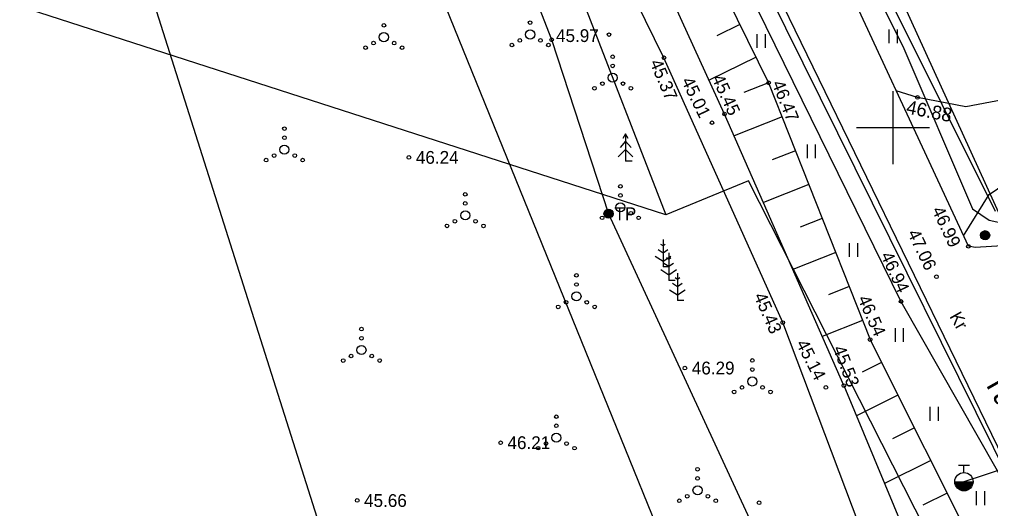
# Model space of a CAD drawing. Extents: x 643977 to 645002, y 6457448 to 6458452.
# Drawn here: x 644052.1 to 644105.4, y 6457679.1 to 6457705.9 of the extents above; entities that cross this region are included whole.
import ezdxf

# ---------------------------------------------------------------- set-up
doc = ezdxf.new("R2010")
doc.units = 0
for name, color, linetype in [('HALJASTUS', 7, 'Continuous'), ('KORGUS', 7, 'Continuous'), ('KPKAABEL', 7, 'Continuous'), ('KPOHULIIN', 7, 'Continuous'), ('KTRASS', 7, 'Continuous'), ('MOOTPIIR', 7, 'Continuous'), ('MPKAABEL', 7, 'Continuous'), ('MPOHULIIN', 7, 'Continuous'), ('PIIR', 7, 'Continuous'), ('POST', 7, 'Continuous'), ('PUU', 7, 'Continuous'), ('RELJEEF', 7, 'Continuous'), ('TEE', 7, 'Continuous'), ('VEEKOGU', 7, 'Continuous'), ('VKAEV', 7, 'Continuous'), ('VORK', 7, 'Continuous'), ('VTRASS', 7, 'Continuous')]:
    doc.layers.add(name, color=color, linetype=linetype)

msp = doc.modelspace()

# ---------------------------------------------------------------- linework, layer by layer
at = {"layer": 'HALJASTUS'}
for p, q in [((644092.542, 6457705.127), (644092.542, 6457704.366)), ((644092.997, 6457705.127), (644092.997, 6457704.366)), ((644099.772, 6457705.381), (644099.772, 6457704.619)), ((644100.228, 6457705.381), (644100.228, 6457704.619)), ((644095.293, 6457699.079), (644095.293, 6457698.318)), ((644095.748, 6457699.079), (644095.748, 6457698.318)), ((644097.602, 6457693.676), (644097.602, 6457692.915)), ((644098.057, 6457693.676), (644098.057, 6457692.915)), ((644100.115, 6457689.021), (644100.115, 6457688.26)), ((644100.57, 6457689.021), (644100.57, 6457688.26)), ((644102.017, 6457684.706), (644102.017, 6457683.945)), ((644102.472, 6457684.706), (644102.472, 6457683.945)), ((644104.564, 6457680.085), (644104.564, 6457679.324)), ((644105.019, 6457680.085), (644105.019, 6457679.324))]:
    msp.add_line(p, q, dxfattribs=at)
for centre, radius in [((644072.105, 6457705.604), 0.1), ((644080.121, 6457705.751), 0.1), ((644072.105, 6457704.954), 0.25), ((644080.121, 6457705.101), 0.25), ((644071.105, 6457704.379), 0.1), ((644071.54, 6457704.629), 0.1), ((644072.67, 6457704.629), 0.1), ((644073.105, 6457704.379), 0.1), ((644079.121, 6457704.526), 0.1), ((644079.556, 6457704.776), 0.1), ((644080.686, 6457704.776), 0.1), ((644081.121, 6457704.526), 0.1), ((644084.645, 6457703.884), 0.1), ((644084.645, 6457703.384), 0.1), ((644084.645, 6457702.734), 0.25), ((644083.645, 6457702.159), 0.1), ((644084.08, 6457702.409), 0.1), ((644085.21, 6457702.409), 0.1), ((644085.645, 6457702.159), 0.1), ((644066.655, 6457699.944), 0.1), ((644066.655, 6457699.444), 0.1), ((644066.09, 6457698.469), 0.1), ((644066.655, 6457698.794), 0.25), ((644067.22, 6457698.469), 0.1), ((644065.655, 6457698.219), 0.1), ((644067.655, 6457698.219), 0.1), ((644076.565, 6457696.344), 0.1), ((644085.067, 6457696.783), 0.1), ((644076.565, 6457695.844), 0.1), ((644085.067, 6457695.633), 0.25), ((644085.067, 6457696.283), 0.1), ((644076.565, 6457695.194), 0.25), ((644084.502, 6457695.308), 0.1), ((644085.632, 6457695.308), 0.1), ((644076, 6457694.869), 0.1), ((644077.13, 6457694.869), 0.1), ((644084.067, 6457695.058), 0.1), ((644086.067, 6457695.058), 0.1), ((644075.565, 6457694.619), 0.1), ((644077.565, 6457694.619), 0.1), ((644082.659, 6457691.906), 0.1), ((644082.659, 6457691.406), 0.1), ((644082.659, 6457690.756), 0.25), ((644081.659, 6457690.181), 0.1), ((644082.094, 6457690.431), 0.1), ((644083.224, 6457690.431), 0.1), ((644083.659, 6457690.181), 0.1), ((644070.877, 6457688.962), 0.1), ((644070.877, 6457688.462), 0.1), ((644070.877, 6457687.812), 0.25), ((644070.312, 6457687.487), 0.1), ((644071.442, 6457687.487), 0.1), ((644069.877, 6457687.237), 0.1), ((644071.877, 6457687.237), 0.1), ((644092.295, 6457687.244), 0.1), ((644092.295, 6457686.744), 0.1), ((644092.295, 6457686.094), 0.25), ((644091.73, 6457685.769), 0.1), ((644092.86, 6457685.769), 0.1), ((644091.295, 6457685.519), 0.1), ((644093.295, 6457685.519), 0.1), ((644081.555, 6457684.164), 0.1), ((644081.555, 6457683.664), 0.1), ((644081.555, 6457683.014), 0.25), ((644080.99, 6457682.689), 0.1), ((644082.12, 6457682.689), 0.1), ((644080.555, 6457682.439), 0.1), ((644082.555, 6457682.439), 0.1), ((644089.295, 6457681.283), 0.1), ((644089.295, 6457680.783), 0.1), ((644088.73, 6457679.808), 0.1), ((644089.295, 6457680.133), 0.25), ((644089.86, 6457679.808), 0.1), ((644088.295, 6457679.558), 0.1), ((644090.295, 6457679.558), 0.1), ((644092.667, 6457679.45), 0.1)]:
    msp.add_circle(centre, radius, dxfattribs=at)
at = {"layer": 'KORGUS'}
for centre in [(644081.299, 6457704.816), (644084.441, 6457705.095), (644087.455, 6457703.827), (644093.19, 6457702.456), (644101.341, 6457701.652), (644090.771, 6457700.745), (644090.086, 6457700.27), (644073.48, 6457698.367), (644104.136, 6457693.495), (644102.385, 6457691.828), (644100.441, 6457690.483), (644093.965, 6457689.322), (644098.75, 6457688.389), (644088.6, 6457686.827), (644096.33, 6457685.764), (644097.313, 6457685.871), (644078.505, 6457682.738), (644070.645, 6457679.575)]:
    msp.add_circle(centre, 0.1, dxfattribs=at)
at = {"layer": 'KPKAABEL'}
msp.add_lwpolyline([(644063.34, 6457736.87), (644063.81, 6457738.24), (644064.08, 6457738.79), (644069.67, 6457740.69), (644070.25, 6457740.52), (644070.66, 6457739.8), (644071.7, 6457735.36), (644072.42, 6457732.31), (644073.69, 6457725.34), (644075.55, 6457720.26), (644079.64, 6457709.07), (644081.3, 6457704.82), (644084.42, 6457695.28), (644092.15, 6457678.56), (644095.56, 6457671.15), (644098.74, 6457664.13), (644103.08, 6457652.72), (644105.19, 6457646.94)], dxfattribs=at)
at = {"layer": 'KPOHULIIN'}
msp.add_lwpolyline([(644059.91, 6457745.9), (644061.99, 6457739.88), (644094.24, 6457660.45), (644099.7, 6457646.95)], dxfattribs=at)
at = {"layer": 'KTRASS'}
msp.add_lwpolyline([(644087.48, 6457718.88), (644106.45, 6457680.58), (644119.92, 6457685.34)], dxfattribs=at)
at = {"layer": 'MOOTPIIR'}
msp.add_lwpolyline([(644556.238, 6457530.39), (644435.057, 6457524.133), (644344.368, 6457526.185), (644231.725, 6457619.405), (644138.189, 6457669.266), (644099.401, 6457743.988), (644080.8, 6457766.206), (644056.287, 6457755.048), (644054.04, 6457749.72), (644055.53, 6457741.72), (644055.533, 6457719.36), (644070.562, 6457671.927), (644082.371, 6457647.129), (644107.83, 6457644.602), (644116.983, 6457649.339), (644172.885, 6457597.628), (644195.302, 6457579.64), (644343.506, 6457483.664), (644382.2, 6457486.039), (644819.574, 6457527.588)], dxfattribs=at)
at = {"layer": 'MPKAABEL'}
msp.add_lwpolyline([(644074.91, 6457759.08), (644075.31, 6457758.21), (644077.36, 6457752.89), (644079.16, 6457749.62), (644081.71, 6457746.94), (644084.83, 6457743.9), (644087.03, 6457740.57), (644086.83, 6457738.17), (644086.45, 6457734.74), (644086.63, 6457732.98), (644090.5, 6457723.47), (644091.33, 6457721.15), (644092.01, 6457720.1), (644093.18, 6457718.28), (644095.74, 6457714.03), (644100.55, 6457704.47), (644104.37, 6457695.56), (644105.28, 6457694.93), (644106.12, 6457694.74), (644109.74, 6457696.08), (644112.48, 6457697.72)], dxfattribs=at)
at = {"layer": 'MPOHULIIN'}
msp.add_lwpolyline([(644248.61, 6457578.89), (644213.76, 6457600.08), (644188.96, 6457615.12), (644165.42, 6457632.37), (644135.76, 6457656.04), (644109.25, 6457687.78), (644091.87, 6457725.88), (644076.68, 6457759.5)], dxfattribs=at)
at = {"layer": 'PIIR'}
for p, q in [((644105.62, 6457695.4), (644084.27, 6457738.29)), ((644073.59, 6457731.16), (644087.56, 6457695.23)), ((644087.56, 6457695.23), (644043.85, 6457709.33)), ((644092.09, 6457697.08), (644087.56, 6457695.23)), ((644102.74, 6457676.12), (644092.09, 6457697.08))]:
    msp.add_line(p, q, dxfattribs=at)
at = {"layer": 'POST'}
for centre, radius in [((644084.417, 6457695.285), 0.25), ((644084.417, 6457695.285), 0.225), ((644084.417, 6457695.285), 0.2), ((644084.417, 6457695.285), 0.175), ((644084.417, 6457695.285), 0.15), ((644084.417, 6457695.285), 0.125), ((644084.417, 6457695.285), 0.1), ((644084.417, 6457695.285), 0.075), ((644084.417, 6457695.285), 0.05), ((644084.417, 6457695.285), 0.025), ((644105.052, 6457694.105), 0.25), ((644105.052, 6457694.105), 0.225), ((644105.052, 6457694.105), 0.2), ((644105.052, 6457694.105), 0.175), ((644105.052, 6457694.105), 0.15), ((644105.052, 6457694.105), 0.125), ((644105.052, 6457694.105), 0.1), ((644105.052, 6457694.105), 0.075), ((644105.052, 6457694.105), 0.05), ((644105.052, 6457694.105), 0.025)]:
    msp.add_circle(centre, radius, dxfattribs=at)
at = {"layer": 'PUU'}
for p, q in [((644085.351, 6457699.654), (644085.201, 6457699.404)), ((644085.501, 6457699.404), (644085.351, 6457699.654)), ((644085.351, 6457699.654), (644085.351, 6457698.154)), ((644085.351, 6457699.254), (644085.051, 6457698.904)), ((644085.651, 6457698.904), (644085.351, 6457699.254)), ((644085.351, 6457698.804), (644084.951, 6457698.404)), ((644085.751, 6457698.404), (644085.351, 6457698.804)), ((644085.711, 6457698.154), (644085.351, 6457698.154)), ((644087.404, 6457693.87), (644087.404, 6457692.37)), ((644087.404, 6457693.12), (644087.138, 6457693.298)), ((644087.404, 6457693.52), (644087.28, 6457693.603)), ((644087.529, 6457693.603), (644087.404, 6457693.52)), ((644087.671, 6457693.298), (644087.404, 6457693.12)), ((644086.98, 6457692.96), (644087.404, 6457692.677)), ((644087.404, 6457692.677), (644087.828, 6457692.96)), ((644087.715, 6457692.783), (644087.59, 6457692.866)), ((644087.715, 6457693.133), (644087.715, 6457691.633)), ((644087.839, 6457692.866), (644087.715, 6457692.783)), ((644087.291, 6457692.223), (644087.715, 6457691.94)), ((644087.764, 6457692.37), (644087.404, 6457692.37)), ((644087.715, 6457692.383), (644087.448, 6457692.561)), ((644087.982, 6457692.561), (644087.715, 6457692.383)), ((644087.715, 6457691.94), (644088.139, 6457692.223)), ((644088.075, 6457691.633), (644087.715, 6457691.633)), ((644088.191, 6457691.682), (644088.066, 6457691.764)), ((644088.191, 6457692.032), (644088.191, 6457690.532)), ((644088.315, 6457691.764), (644088.191, 6457691.682)), ((644087.766, 6457691.121), (644088.191, 6457690.838)), ((644088.191, 6457691.282), (644087.924, 6457691.459)), ((644088.457, 6457691.459), (644088.191, 6457691.282)), ((644088.191, 6457690.838), (644088.615, 6457691.121)), ((644088.551, 6457690.532), (644088.191, 6457690.532))]:
    msp.add_line(p, q, dxfattribs=at)
at = {"layer": 'RELJEEF'}
for p, q in [((644091.615, 6457705.655), (644090.356, 6457705.035)), ((644092.498, 6457703.86), (644089.927, 6457702.594)), ((644093.19, 6457702.456), (644091.834, 6457701.92)), ((644093.925, 6457700.596), (644091.293, 6457699.556)), ((644094.66, 6457698.736), (644093.38, 6457698.23)), ((644095.395, 6457696.876), (644092.905, 6457695.892)), ((644096.131, 6457695.016), (644094.921, 6457694.538)), ((644096.866, 6457693.156), (644094.517, 6457692.228)), ((644097.601, 6457691.297), (644096.462, 6457690.846)), ((644098.336, 6457689.437), (644096.128, 6457688.564)), ((644099.381, 6457687.133), (644098.308, 6457686.595)), ((644100.277, 6457685.345), (644098.005, 6457684.205)), ((644101.174, 6457683.557), (644099.974, 6457682.955)), ((644102.071, 6457681.769), (644099.543, 6457680.502)), ((644102.967, 6457679.982), (644101.64, 6457679.316))]:
    msp.add_line(p, q, dxfattribs=at)
for points in [[(644078.177, 6457735.139), (644082.441, 6457724.961), (644086.313, 6457716.42), (644093.19, 6457702.456), (644098.75, 6457688.389)], [(644112.377, 6457650.146), (644108.543, 6457663.96), (644104.761, 6457676.406), (644098.75, 6457688.389)]]:
    msp.add_lwpolyline(points, dxfattribs=at)
at = {"layer": 'TEE'}
for points in [[(644104.51, 6457693.44), (644104.14, 6457693.5), (644095.97, 6457711.09), (644088.25, 6457726.76), (644080.74, 6457740.75), (644073.18, 6457758.5)], [(644068.96, 6457757.03), (644076.84, 6457739.34), (644084.18, 6457724.28), (644091.56, 6457708.57), (644100.44, 6457690.48), (644108.83, 6457675.73), (644120.12, 6457661.42), (644132.97, 6457649.32), (644147.71, 6457637.83), (644162.19, 6457626.8)], [(644109.62, 6457703.04), (644107.67, 6457701.84), (644103.99, 6457701.13), (644101.34, 6457701.65), (644100.17, 6457702.02)], [(644103.86, 6457694.08), (644105.28, 6457696.34), (644109.16, 6457698.98), (644111.11, 6457700.18)], [(644113.1, 6457696.53), (644107.2, 6457693.59), (644104.51, 6457693.44)]]:
    msp.add_lwpolyline(points, dxfattribs=at)
at = {"layer": 'VEEKOGU'}
for points in [[(644097.313, 6457685.871), (644090.771, 6457700.745), (644084.984, 6457713.434), (644079.553, 6457725.335), (644077.278, 6457732.291), (644077.554, 6457733.162)], [(644093.965, 6457689.322), (644087.455, 6457703.827), (644082.892, 6457713.097), (644079.401, 6457720.905), (644075.952, 6457728.576), (644074.141, 6457728.409), (644072.121, 6457726.922)], [(644105.251, 6457659.448), (644102.028, 6457667.972), (644093.965, 6457689.322)], [(644097.313, 6457685.871), (644102.294, 6457673.88), (644106.657, 6457660.328)]]:
    msp.add_lwpolyline(points, dxfattribs=at)
at = {"layer": 'VKAEV'}
for p, q in [((644103.59, 6457681.5), (644104.19, 6457681.5)), ((644103.89, 6457681.1), (644103.89, 6457681.5)), ((644103.39, 6457680.6), (644104.39, 6457680.6))]:
    msp.add_line(p, q, dxfattribs=at)
msp.add_circle((644103.89, 6457680.6), 0.5, dxfattribs=at)
for radius in [0.475, 0.45, 0.425, 0.4, 0.375, 0.35, 0.325, 0.3, 0.275, 0.25, 0.225, 0.2, 0.175, 0.15, 0.125, 0.1, 0.075, 0.05]:
    msp.add_arc((644103.89, 6457680.6), radius, 180, 0, dxfattribs=at)
at = {"layer": 'VORK'}
for p, q in [((644100, 6457702), (644100, 6457698)), ((644098, 6457700), (644102, 6457700))]:
    msp.add_line(p, q, dxfattribs=at)
at = {"layer": 'VTRASS'}
msp.add_lwpolyline([(644087.768, 6457719.456), (644106.058, 6457681.863), (644106.276, 6457681.382), (644103.89, 6457680.6)], dxfattribs=at)

# ---------------------------------------------------------------- texts
at = {"layer": 'KORGUS'}
for s, p in [(' 45.97', (644081.28, 6457704.69)), ('46.24', (644073.86, 6457698.02)), ('46.29', (644088.98, 6457686.48)), ('46.21', (644078.88, 6457682.39)), ('45.66', (644071.02, 6457679.22))]:
    msp.add_text(s, height=0.7, dxfattribs=at).set_placement(p)
for s, height, rotation, p in [(' 45.37', 0.7, 292.9511, (644086.56, 6457703.81)), (' 45.45', 0.7, 294.4314, (644089.95, 6457702.96)), (' 45.01', 0.7, 295.8388, (644088.28, 6457702.8)), (' 46.47', 0.7, 291.7899, (644093.26, 6457702.67)), ('46.88', 0.7499, 348.9489, (644100.69, 6457700.78)), (' 46.99', 0.7, 295.2017, (644102.01, 6457695.72)), (' 47.06', 0.7, 295.476, (644100.67, 6457694.46)), (' 46.94', 0.7, 294.9276, (644099.2, 6457693.24)), (' 45.43', 0.7, 293.5024, (644092.26, 6457691.02)), (' 46.54', 0.7, 293.7697, (644097.95, 6457690.87)), (' 45.14', 0.7, 296.8828, (644094.56, 6457688.4)), (' 45.53', 0.7, 290.7738, (644096.61, 6457688.15))]:
    msp.add_text(s, height=height, rotation=rotation, dxfattribs=at).set_placement(p)
at = {"layer": 'POST'}
msp.add_text('TP', height=0.7, dxfattribs=at).set_placement((644084.74, 6457694.93))
at = {"layer": 'TEE'}
for s, height, p in [('Kr', 0.7, (644103.08, 6457689.66)), ('Tamsa tee', 1.2, (644104.94, 6457686.14))]:
    msp.add_text(s, height=height, rotation=299.6256, dxfattribs=at).set_placement(p)

doc.saveas('drawing.dxf')
